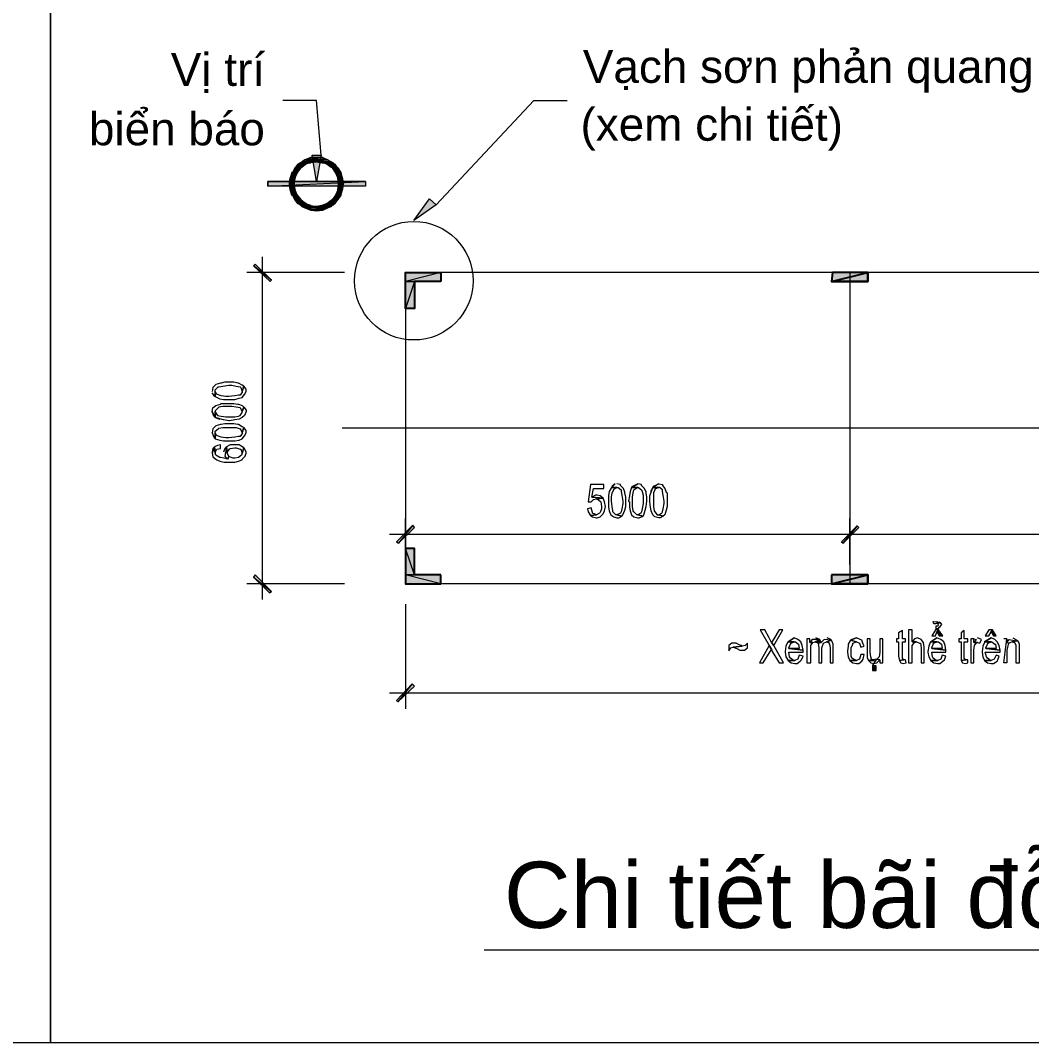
# Model space of a CAD drawing. Header units: millimetres. Extents: x 5117 to 246734, y -48177 to 129208.
# Drawn here: x 212016 to 212116.7, y 2173.7 to 2275.5 of the extents above; entities that cross this region are included whole.
import ezdxf

# ---------------------------------------------------------------- set-up
doc = ezdxf.new("R2010")
doc.units = ezdxf.units.MM
for name, color, linetype, lineweight in [('PCCC_241204-CHI TIET CAU TAO PCCC_dwg-1', 250, 'Continuous', 18), ('PDF_Geometry', 250, 'Continuous', 18), ('PDF_Geometry-1', 90, 'Continuous', 25), ('PDF_Solid Fills', 250, 'Continuous', 18), ('PDF_Solid Fills-1', 90, 'Continuous', 25), ('PDF_Text-1', 7, 'Continuous', 18)]:
    doc.layers.add(name, color=color, linetype=linetype, lineweight=lineweight)
doc.styles.add('Arial_6', font='arial_0.ttf', dxfattribs={"height": 3.268158})
doc.styles.add('Arial_7', font='arial_0.ttf', dxfattribs={"height": 6.589892})

# ---------------------------------------------------------------- blocks, each defined once
blk = doc.blocks.new('PCCC_241204-CHI TIET CAU TAO PCCC_dwg-1605646-PCCC-CHI TIẾT CÂU TẠO PCCC')
at = {"layer": 'PDF_Solid Fills'}
for points in [[(3293.79, 2261.38), (3296.41, 2261.6), (3296.71, 2261.38)], [(3293.79, 2261.38), (3296.41, 2261.6), (3294.09, 2261.6)], [(3294.09, 2261.6), (3295.88, 2261.83), (3296.41, 2261.6)], [(3294.09, 2261.6), (3295.88, 2261.83), (3294.69, 2261.83)], [(3295.28, 2259.43), (3294.83, 2262.05), (3295.73, 2262.05)], [(3292.89, 2260.33), (3293.71, 2260.78), (3293.34, 2260.33)], [(3292.89, 2260.33), (3293.71, 2260.78), (3293.11, 2260.78)], [(3293.11, 2260.78), (3293.79, 2260.85), (3293.71, 2260.78)], [(3293.11, 2260.78), (3293.79, 2260.85), (3293.19, 2260.85)], [(3293.19, 2260.85), (3294.16, 2261.15), (3293.79, 2260.85)], [(3293.19, 2260.85), (3294.16, 2261.15), (3293.41, 2261.15)], [(3293.41, 2261.15), (3294.54, 2261.3), (3294.16, 2261.15)], [(3293.41, 2261.15), (3294.54, 2261.3), (3293.64, 2261.3)], [(3293.71, 2261.3), (3295.28, 2261.38), (3294.69, 2261.3)], [(3293.71, 2261.3), (3295.28, 2261.38), (3293.79, 2261.38)], [(3295.81, 2261.3), (3296.71, 2261.38), (3295.28, 2261.38)], [(3295.81, 2261.3), (3296.71, 2261.38), (3296.78, 2261.3)], [(3296.33, 2261.15), (3296.93, 2261.3), (3295.96, 2261.3)], [(3296.33, 2261.15), (3296.93, 2261.3), (3297.08, 2261.15)], [(3296.71, 2260.85), (3297.08, 2261.15), (3296.33, 2261.15)], [(3296.71, 2260.85), (3297.08, 2261.15), (3297.3, 2260.85)], [(3296.86, 2260.78), (3297.3, 2260.85), (3296.71, 2260.85)], [(3296.86, 2260.78), (3297.3, 2260.85), (3297.38, 2260.78)], [(3297.16, 2260.33), (3297.38, 2260.78), (3296.86, 2260.78)], [(3297.16, 2260.33), (3297.38, 2260.78), (3297.68, 2260.33)], [(3292.59, 2259.21), (3293.11, 2259.8), (3293.04, 2259.21)], [(3292.59, 2259.21), (3293.11, 2259.8), (3292.66, 2259.8)], [(3292.66, 2259.8), (3293.34, 2260.33), (3293.11, 2259.8)], [(3292.66, 2259.8), (3293.34, 2260.33), (3292.81, 2260.33)], [(3297.38, 2259.8), (3297.68, 2260.33), (3297.16, 2260.33)], [(3297.38, 2259.8), (3297.68, 2260.33), (3297.83, 2259.8)], [(3297.45, 2259.21), (3297.83, 2259.8), (3297.38, 2259.8)], [(3297.45, 2259.21), (3297.83, 2259.8), (3297.9, 2259.21)], [(3290.42, 2258.98), (3300.15, 2259.43), (3300.15, 2258.98)], [(3290.42, 2258.98), (3300.15, 2259.43), (3290.42, 2259.43)], [(3292.66, 2258.61), (3293.04, 2259.21), (3292.59, 2259.21)], [(3292.66, 2258.61), (3293.04, 2259.21), (3293.11, 2258.61)], [(3292.81, 2258.08), (3293.11, 2258.61), (3292.66, 2258.61)], [(3292.81, 2258.08), (3293.11, 2258.61), (3293.34, 2258.08)], [(3297.16, 2258.08), (3297.83, 2258.61), (3297.68, 2258.08)], [(3297.16, 2258.08), (3297.83, 2258.61), (3297.38, 2258.61)], [(3297.38, 2258.61), (3297.9, 2259.21), (3297.83, 2258.61)], [(3297.38, 2258.61), (3297.9, 2259.21), (3297.45, 2259.21)], [(3293.11, 2257.63), (3293.34, 2258.08), (3292.89, 2258.08)], [(3293.11, 2257.63), (3293.34, 2258.08), (3293.71, 2257.63)], [(3293.19, 2257.56), (3293.71, 2257.63), (3293.11, 2257.63)], [(3293.19, 2257.56), (3293.71, 2257.63), (3293.79, 2257.56)], [(3293.41, 2257.26), (3293.79, 2257.56), (3293.19, 2257.56)], [(3293.41, 2257.26), (3293.79, 2257.56), (3294.16, 2257.26)], [(3296.33, 2257.26), (3297.3, 2257.56), (3297.08, 2257.26)], [(3296.33, 2257.26), (3297.3, 2257.56), (3296.71, 2257.56)], [(3296.71, 2257.56), (3297.38, 2257.63), (3297.3, 2257.56)], [(3296.71, 2257.56), (3297.38, 2257.63), (3296.86, 2257.63)], [(3296.86, 2257.63), (3297.68, 2258.08), (3297.38, 2257.63)], [(3296.86, 2257.63), (3297.68, 2258.08), (3297.16, 2258.08)], [(3304.94, 2255.54), (3306.51, 2257.71), (3307.18, 2257.11)], [(3293.64, 2257.11), (3294.16, 2257.26), (3293.41, 2257.26)], [(3293.64, 2257.11), (3294.16, 2257.26), (3294.54, 2257.11)], [(3293.71, 2257.04), (3294.54, 2257.11), (3293.64, 2257.11)], [(3293.71, 2257.04), (3294.54, 2257.11), (3294.69, 2257.04)], [(3293.79, 2256.96), (3294.69, 2257.04), (3293.71, 2257.04)], [(3293.79, 2256.96), (3294.69, 2257.04), (3295.28, 2256.96)], [(3294.09, 2256.81), (3296.71, 2256.96), (3293.79, 2256.96)], [(3294.09, 2256.81), (3296.71, 2256.96), (3296.41, 2256.81)], [(3294.69, 2256.59), (3296.41, 2256.81), (3294.09, 2256.81)], [(3294.69, 2256.59), (3296.41, 2256.81), (3295.88, 2256.59)], [(3295.28, 2256.51), (3295.88, 2256.59), (3294.69, 2256.59)], [(3295.28, 2256.96), (3296.78, 2257.04), (3296.71, 2256.96)], [(3295.28, 2256.96), (3296.78, 2257.04), (3295.81, 2257.04)], [(3295.81, 2257.04), (3296.93, 2257.11), (3296.78, 2257.04)], [(3295.81, 2257.04), (3296.93, 2257.11), (3295.96, 2257.11)], [(3295.96, 2257.11), (3297.08, 2257.26), (3296.93, 2257.11)], [(3295.96, 2257.11), (3297.08, 2257.26), (3296.33, 2257.26)], [(3290.79, 2249.63), (3289, 2251.05), (3289.15, 2251.2)], [(3290.64, 2249.48), (3290.79, 2249.63), (3289, 2251.05)], [(3304.12, 2249.48), (3304.12, 2250.37), (3307.63, 2250.37)], [(3307.63, 2249.48), (3307.63, 2250.37), (3304.12, 2249.48)], [(3304.12, 2246.78), (3304.12, 2249.48), (3305.01, 2249.48)], [(3305.01, 2246.78), (3305.01, 2249.48), (3304.12, 2246.78)], [(3303.44, 2223.43), (3303.22, 2223.58), (3304.86, 2225.23)], [(3303.44, 2223.43), (3305.01, 2225), (3304.86, 2225.23)], [(3347.68, 2223.43), (3349.1, 2225.15), (3347.53, 2223.58)], [(3347.68, 2223.43), (3347.53, 2223.58), (3349.1, 2225.15)], [(3347.68, 2223.43), (3349.1, 2225.15), (3349.25, 2225)], [(3347.68, 2223.43), (3349.25, 2225), (3349.1, 2225.15)], [(3305.01, 2220.29), (3304.12, 2222.91), (3304.12, 2220.29)], [(3305.01, 2220.29), (3304.12, 2222.91), (3305.01, 2222.91)], [(3290.79, 2218.64), (3289.15, 2220.29), (3289, 2220.06)], [(3290.57, 2218.49), (3289, 2220.06), (3290.79, 2218.64)], [(3307.63, 2219.39), (3304.12, 2220.29), (3304.12, 2219.39)], [(3307.63, 2219.39), (3304.12, 2220.29), (3307.63, 2220.29)], [(3357.63, 2214.22), (3357.18, 2214.82), (3357.03, 2214.6), (3357.26, 2214.22)], [(3362.94, 2214.22), (3362.57, 2214.82), (3362.42, 2214.6), (3362.65, 2214.22)], [(3345.21, 2213.48), (3345.51, 2213.55), (3345.36, 2213.85), (3344.91, 2213.62)], [(3350.97, 2210.78), (3350.97, 2211.23), (3350.6, 2211.23), (3350.6, 2210.78)], [(3303.37, 2207.64), (3303.22, 2207.79), (3304.79, 2209.43)], [(3303.37, 2207.64), (3305.01, 2209.21), (3304.79, 2209.43)]]:
    blk.add_hatch(color=256, dxfattribs=at).paths.add_polyline_path(points)
at = {"layer": 'PDF_Solid Fills-1'}
for points in [[(3346.55, 2249.48), (3350.15, 2250.37), (3346.63, 2250.37)], [(3350.15, 2249.48), (3346.55, 2249.48), (3350.15, 2250.37)], [(3346.55, 2219.39), (3350.15, 2220.29), (3346.55, 2220.29)], [(3350.15, 2219.39), (3346.55, 2219.39), (3350.15, 2220.29)]]:
    blk.add_hatch(color=256, dxfattribs=at).paths.add_polyline_path(points)
at = {"layer": 'PDF_Geometry'}
for p, q in [((3289.9, 2217.82), (3289.9, 2251.95)), ((3298.05, 2250.37), (3288.32, 2250.37)), ((3302.54, 2224.33), (3350, 2224.33)), ((3346.78, 2224.33), (3394.23, 2224.33)), ((3298.05, 2219.39), (3288.32, 2219.39)), ((3304.12, 2217.37), (3304.12, 2206.96)), ((3302.54, 2208.54), (3438.54, 2208.54)), ((3431.13, 2182.94), (3311.97, 2182.94))]:
    blk.add_line(p, q, dxfattribs=at)
at = {"layer": 'PDF_Geometry', "flags": 128}
for points in [[(3075.84, 2173.73), (3268.79, 2173.73), (3268.79, 2538.31), (3075.84, 2538.31)], [(3268.79, 2173.73), (3461.74, 2173.73), (3461.74, 2283.16), (3268.79, 2283.16)], [(3295.28, 2261.83), (3295.88, 2261.83), (3294.69, 2261.83)], [(3293.04, 2259.21), (3292.59, 2259.21), (3292.66, 2259.8), (3293.11, 2259.8)], [(3297.9, 2259.21), (3297.45, 2259.21), (3297.38, 2259.8), (3297.83, 2259.8)], [(3290.42, 2258.98), (3290.42, 2259.43), (3300.15, 2259.43), (3300.15, 2258.98)], [(3300.15, 2258.98), (3290.42, 2258.98), (3290.42, 2259.43), (3300.15, 2259.43)], [(3295.28, 2256.96), (3293.79, 2256.96), (3293.71, 2257.04), (3294.69, 2257.04)], [(3290.64, 2249.48), (3290.79, 2249.63), (3289.15, 2251.2), (3289, 2251.05)], [(3304.12, 2250.37), (3307.63, 2250.37), (3307.63, 2249.48), (3304.12, 2249.48)], [(3346.63, 2250.37), (3346.55, 2249.48), (3350.15, 2249.48), (3350.15, 2250.37)], [(3304.12, 2249.48), (3305.01, 2249.48), (3305.01, 2246.78), (3304.12, 2246.78)], [(3323.87, 2229.27), (3322.53, 2229.27), (3322.3, 2227.55), (3322.6, 2227.55), (3322.83, 2227.77), (3323.13, 2227.85), (3323.8, 2227.92), (3322.68, 2228), (3322.83, 2228.89), (3323.87, 2228.89)], [(3323.2, 2228.22), (3323.05, 2228.22), (3322.68, 2228), (3323.8, 2227.92), (3323.5, 2228.15)], [(3323.8, 2227.92), (3323.13, 2227.85), (3323.2, 2227.85), (3323.5, 2227.62), (3323.58, 2227.55), (3323.65, 2227.1), (3323.65, 2226.87), (3323.5, 2226.5), (3323.43, 2226.42), (3323.13, 2226.27), (3322.53, 2226.2), (3322.75, 2226.05), (3323.13, 2225.97), (3323.2, 2225.97), (3323.5, 2226.05), (3323.8, 2226.35), (3323.95, 2226.65), (3324.02, 2227.1), (3323.95, 2227.55)], [(3322.6, 2226.95), (3322.23, 2226.87), (3322.3, 2226.57), (3322.53, 2226.2), (3323.13, 2226.27), (3322.75, 2226.42), (3322.75, 2226.5)], [(3305.01, 2225), (3304.86, 2225.23), (3303.22, 2223.58), (3303.44, 2223.43)], [(3347.53, 2223.58), (3347.68, 2223.43), (3349.25, 2225), (3349.1, 2225.15)], [(3349.25, 2225), (3349.1, 2225.15), (3347.53, 2223.58), (3347.68, 2223.43)], [(3304.12, 2220.29), (3305.01, 2220.29), (3305.01, 2222.91), (3304.12, 2222.91)], [(3289.15, 2220.29), (3289, 2220.06), (3290.57, 2218.49), (3290.79, 2218.64)], [(3304.12, 2219.39), (3307.63, 2219.39), (3307.63, 2220.29), (3304.12, 2220.29)], [(3346.55, 2220.29), (3346.55, 2219.39), (3350.15, 2219.39), (3350.15, 2220.29)], [(3339.89, 2214.82), (3339.44, 2214.82), (3340.34, 2213.25), (3340.57, 2212.88), (3340.64, 2212.65), (3341.31, 2211.53), (3341.76, 2211.53), (3340.79, 2213.25), (3340.57, 2213.55), (3340.34, 2214)], [(3341.69, 2214.82), (3341.31, 2214.82), (3340.79, 2213.92), (3340.57, 2213.55), (3340.79, 2213.25)], [(3354.56, 2214.82), (3354.19, 2214.82), (3354.19, 2211.53), (3354.56, 2211.53), (3354.56, 2212.8), (3354.56, 2213.25), (3354.79, 2213.55), (3355.01, 2213.62), (3354.56, 2213.62)], [(3357.18, 2214.82), (3356.88, 2214.82), (3356.51, 2214.22), (3356.88, 2214.22), (3357.03, 2214.6), (3357.18, 2214.82), (3357.03, 2214.6), (3357.26, 2214.22), (3357.63, 2214.22)], [(3362.57, 2214.82), (3362.2, 2214.82), (3361.82, 2214.22), (3362.2, 2214.22), (3362.42, 2214.6), (3362.57, 2214.82), (3362.42, 2214.6), (3362.65, 2214.22), (3362.94, 2214.22)], [(3344.38, 2213.92), (3344.08, 2213.92), (3344.08, 2211.53), (3344.46, 2211.53), (3344.46, 2212.73), (3344.46, 2212.8), (3344.46, 2213.25), (3344.68, 2213.55), (3344.38, 2213.55)], [(3350.37, 2213.92), (3350.07, 2213.92), (3350.07, 2212.05), (3350.22, 2211.75), (3350.82, 2211.75), (3350.52, 2211.9), (3350.45, 2212.13), (3350.37, 2212.58)], [(3351.64, 2213.92), (3351.34, 2213.92), (3351.34, 2212.58), (3351.27, 2212.13), (3351.04, 2211.9), (3351.34, 2211.83), (3351.34, 2211.53), (3351.64, 2211.53)], [(3353.59, 2214.75), (3353.21, 2214.52), (3353.21, 2213.92), (3352.99, 2213.92), (3352.99, 2213.62), (3353.21, 2213.62), (3353.21, 2212.2), (3353.29, 2211.75), (3353.74, 2211.83), (3353.66, 2211.9), (3353.59, 2211.98), (3353.59, 2212.2), (3353.59, 2213.62), (3353.89, 2213.62), (3353.89, 2213.92), (3353.59, 2213.92)], [(3355.09, 2214), (3354.79, 2213.92), (3354.56, 2213.62), (3355.01, 2213.62), (3355.31, 2213.48), (3355.39, 2213.48), (3355.46, 2213.03), (3355.46, 2211.53), (3355.76, 2211.53), (3355.76, 2213.03), (3355.76, 2213.1), (3355.68, 2213.55), (3355.46, 2213.85)], [(3359.73, 2214.75), (3359.43, 2214.52), (3359.43, 2213.92), (3359.2, 2213.92), (3359.2, 2213.62), (3359.43, 2213.62), (3359.43, 2212.2), (3359.43, 2211.75), (3359.95, 2211.83), (3359.8, 2211.9), (3359.73, 2211.98), (3359.73, 2212.2), (3359.73, 2213.62), (3360.1, 2213.62), (3360.1, 2213.92), (3359.73, 2213.92)], [(3336.82, 2213.48), (3336.6, 2213.48), (3336.3, 2213.25), (3336.3, 2212.73), (3336.52, 2213.03), (3336.75, 2213.1), (3337.65, 2213.18), (3337.57, 2213.25), (3337.35, 2213.33), (3337.05, 2213.48)], [(3338.17, 2213.48), (3337.95, 2213.25), (3337.65, 2213.18), (3336.75, 2213.1), (3337.12, 2212.95), (3337.42, 2212.8), (3337.65, 2212.8), (3337.87, 2212.8), (3338.17, 2213.03)], [(3340.34, 2213.25), (3339.37, 2211.53), (3339.74, 2211.53), (3340.42, 2212.65), (3340.57, 2212.88)], [(3343.33, 2212.28), (3343.19, 2211.9), (3342.89, 2211.75), (3342.21, 2211.75), (3342.51, 2211.53), (3342.89, 2211.45), (3343.11, 2211.45), (3343.41, 2211.68), (3343.56, 2211.83), (3343.71, 2212.2)], [(3349.47, 2212.35), (3349.32, 2211.9), (3349.02, 2211.75), (3348.35, 2211.75), (3348.65, 2211.53), (3349.02, 2211.45), (3349.25, 2211.45), (3349.55, 2211.68), (3349.7, 2211.9), (3349.77, 2212.35)], [(3353.89, 2211.83), (3353.74, 2211.83), (3353.29, 2211.75), (3353.44, 2211.53), (3353.66, 2211.45), (3353.96, 2211.53)], [(3357.56, 2212.28), (3357.41, 2211.9), (3357.11, 2211.75), (3356.43, 2211.75), (3356.73, 2211.53), (3357.11, 2211.45), (3357.33, 2211.45), (3357.63, 2211.68), (3357.78, 2211.83), (3357.93, 2212.2)], [(3360.1, 2211.83), (3359.95, 2211.83), (3359.43, 2211.75), (3359.58, 2211.53), (3359.88, 2211.45), (3360.1, 2211.53)], [(3362.94, 2212.28), (3362.72, 2211.9), (3362.42, 2211.75), (3361.75, 2211.75), (3362.05, 2211.53), (3362.42, 2211.45), (3362.65, 2211.45), (3363.02, 2211.68), (3363.09, 2211.83), (3363.24, 2212.2)], [(3305.01, 2209.21), (3304.79, 2209.43), (3303.22, 2207.79), (3303.37, 2207.64)]]:
    blk.add_lwpolyline(points, close=True, dxfattribs=at)
for points in [[(3295.73, 2262.05), (3295.28, 2259.43), (3294.83, 2262.05), (3295.73, 2262.05), (3295.28, 2267.51), (3291.92, 2267.51)], [(3307.18, 2257.11), (3304.94, 2255.54), (3306.51, 2257.71), (3307.18, 2257.11), (3316.91, 2267.51), (3320.21, 2267.51)], [(3296.41, 2261.6), (3294.09, 2261.6), (3294.69, 2261.83), (3295.88, 2261.83), (3296.41, 2261.6), (3293.79, 2261.38), (3294.09, 2261.6), (3296.41, 2261.6), (3296.71, 2261.38), (3295.81, 2261.3), (3295.28, 2261.38), (3296.71, 2261.38), (3296.78, 2261.3), (3295.81, 2261.3), (3296.93, 2261.3), (3296.33, 2261.15), (3295.96, 2261.3), (3296.93, 2261.3), (3297.08, 2261.15), (3296.71, 2260.85), (3296.33, 2261.15), (3297.08, 2261.15), (3297.3, 2260.85), (3296.86, 2260.78), (3296.71, 2260.85), (3297.3, 2260.85), (3297.38, 2260.78), (3297.16, 2260.33), (3296.86, 2260.78), (3297.38, 2260.78), (3297.68, 2260.33), (3297.16, 2260.33), (3297.68, 2260.33), (3297.38, 2259.8), (3297.16, 2260.33), (3297.68, 2260.33), (3297.83, 2259.8), (3297.38, 2259.8), (3297.83, 2259.8), (3297.38, 2259.8), (3297.83, 2259.8)], [(3293.11, 2259.8), (3292.66, 2259.8), (3293.11, 2259.8), (3292.66, 2259.8), (3293.11, 2259.8), (3293.34, 2260.33), (3292.81, 2260.33), (3292.66, 2259.8), (3293.34, 2260.33), (3292.81, 2260.33), (3293.34, 2260.33), (3293.71, 2260.78), (3293.11, 2260.78), (3292.89, 2260.33), (3293.71, 2260.78), (3293.79, 2260.85), (3293.19, 2260.85), (3293.11, 2260.78), (3293.79, 2260.85), (3294.16, 2261.15), (3293.41, 2261.15), (3293.19, 2260.85), (3294.16, 2261.15), (3294.54, 2261.3), (3293.64, 2261.3), (3293.41, 2261.15), (3294.54, 2261.3), (3294.69, 2261.3), (3293.64, 2261.3), (3294.69, 2261.3), (3293.71, 2261.3), (3293.79, 2261.38), (3295.28, 2261.38), (3294.69, 2261.3)], [(3293.11, 2258.61), (3292.66, 2258.61), (3292.59, 2259.21), (3293.04, 2259.21), (3293.11, 2258.61), (3292.66, 2258.61), (3293.11, 2258.61), (3292.66, 2258.61), (3293.11, 2258.61), (3292.81, 2258.08), (3292.66, 2258.61), (3293.11, 2258.61), (3293.34, 2258.08), (3292.81, 2258.08), (3293.34, 2258.08), (3293.11, 2257.63), (3292.89, 2258.08), (3293.34, 2258.08), (3293.71, 2257.63), (3293.19, 2257.56), (3293.11, 2257.63), (3293.71, 2257.63), (3293.79, 2257.56), (3293.41, 2257.26), (3293.19, 2257.56), (3293.79, 2257.56), (3294.16, 2257.26), (3293.64, 2257.11), (3293.41, 2257.26), (3294.16, 2257.26), (3294.54, 2257.11), (3293.71, 2257.04), (3293.64, 2257.11), (3294.54, 2257.11), (3294.69, 2257.04)], [(3296.41, 2256.81), (3294.69, 2256.59), (3294.09, 2256.81), (3296.41, 2256.81), (3294.69, 2256.59), (3295.28, 2256.51), (3295.88, 2256.59), (3296.41, 2256.81), (3296.71, 2256.96), (3293.79, 2256.96), (3294.09, 2256.81), (3296.71, 2256.96), (3296.78, 2257.04), (3295.81, 2257.04), (3295.28, 2256.96), (3296.78, 2257.04), (3296.93, 2257.11), (3295.96, 2257.11), (3295.81, 2257.04), (3296.93, 2257.11), (3297.08, 2257.26), (3296.33, 2257.26), (3295.96, 2257.11), (3297.08, 2257.26), (3297.3, 2257.56), (3296.71, 2257.56), (3296.33, 2257.26), (3297.3, 2257.56), (3297.38, 2257.63), (3296.86, 2257.63), (3296.71, 2257.56), (3297.38, 2257.63), (3297.68, 2258.08), (3297.16, 2258.08), (3296.86, 2257.63), (3297.68, 2258.08), (3297.16, 2258.08), (3297.68, 2258.08), (3297.83, 2258.61), (3297.38, 2258.61), (3297.16, 2258.08), (3297.83, 2258.61), (3297.38, 2258.61), (3297.83, 2258.61), (3297.38, 2258.61), (3297.83, 2258.61), (3297.38, 2258.61), (3297.45, 2259.21), (3297.9, 2259.21), (3297.83, 2258.61)], [(3367.66, 2250.37), (3366.31, 2250.37), (3365.04, 2250.37), (3363.69, 2250.37), (3362.35, 2250.37), (3361, 2250.37), (3359.73, 2250.37), (3358.38, 2250.37), (3357.03, 2250.37), (3355.68, 2250.37), (3354.41, 2250.37), (3353.06, 2250.37), (3351.72, 2250.37), (3350.37, 2250.37), (3349.1, 2250.37), (3347.75, 2250.37), (3346.4, 2250.37), (3345.13, 2250.37), (3343.78, 2250.37), (3342.44, 2250.37), (3341.09, 2250.37), (3339.82, 2250.37), (3338.47, 2250.37), (3337.12, 2250.37), (3335.78, 2250.37), (3334.5, 2250.37), (3333.16, 2250.37), (3331.81, 2250.37), (3330.46, 2250.37), (3329.19, 2250.37), (3327.84, 2250.37), (3326.49, 2250.37), (3325.22, 2250.37), (3323.87, 2250.37), (3322.53, 2250.37), (3321.18, 2250.37), (3319.91, 2250.37), (3318.56, 2250.37), (3317.21, 2250.37), (3315.87, 2250.37), (3314.59, 2250.37), (3313.25, 2250.37), (3311.9, 2250.37), (3310.55, 2250.37), (3309.28, 2250.37), (3307.93, 2250.37), (3306.59, 2250.37), (3305.24, 2250.37), (3304.12, 2250.37), (3304.12, 2249.7), (3304.12, 2248.35), (3304.12, 2247.01), (3304.12, 2245.73), (3304.12, 2244.39), (3304.12, 2243.04), (3304.12, 2241.69), (3304.12, 2240.42), (3304.12, 2239.07), (3304.12, 2237.73), (3304.12, 2236.38), (3304.12, 2235.11), (3304.12, 2233.76), (3304.12, 2232.41), (3304.12, 2231.06), (3304.12, 2229.79), (3304.12, 2228.44), (3304.12, 2227.1), (3304.12, 2225.82), (3304.12, 2224.48), (3304.12, 2223.13), (3304.12, 2221.78)], [(3348.35, 2250.37), (3348.35, 2249.25), (3348.35, 2247.9), (3348.35, 2246.56), (3348.35, 2245.28), (3348.35, 2243.94), (3348.35, 2242.59), (3348.35, 2241.32), (3348.35, 2239.97), (3348.35, 2238.62), (3348.35, 2237.28), (3348.35, 2236), (3348.35, 2234.66), (3348.35, 2233.31), (3348.35, 2231.96), (3348.35, 2230.69), (3348.35, 2229.34), (3348.35, 2228), (3348.35, 2226.65), (3348.35, 2225.38), (3348.35, 2224.03), (3348.35, 2222.68), (3348.35, 2221.33), (3348.35, 2225.9), (3348.35, 2221.33), (3348.35, 2220.06), (3348.35, 2219.39)], [(3285.18, 2238.02), (3285.63, 2237.8), (3286, 2237.73), (3286.53, 2237.73), (3286.6, 2237.73), (3287.13, 2237.73), (3287.57, 2237.88), (3287.87, 2237.95), (3288.1, 2238.25), (3288.25, 2238.55), (3288.25, 2238.77), (3288.02, 2239.07), (3287.87, 2238.55), (3287.87, 2238.47), (3287.65, 2238.17), (3287.5, 2238.17), (3287.13, 2238.1), (3286.53, 2238.02), (3286.23, 2238.02), (3285.78, 2238.1), (3285.4, 2238.25), (3285.33, 2238.25), (3285.18, 2238.55), (3285.18, 2238.02), (3284.88, 2238.4), (3285.03, 2238.1), (3285.18, 2238.02), (3285.18, 2238.55), (3285.18, 2238.7), (3285.48, 2239), (3285.55, 2239), (3285.93, 2239.07), (3286.53, 2239.15), (3286.83, 2239.15), (3287.28, 2239.07), (3287.65, 2239), (3287.72, 2238.92), (3287.87, 2238.55), (3288.02, 2239.07), (3287.87, 2239.15), (3287.5, 2239.37), (3287.43, 2239.37), (3287.05, 2239.45), (3286.53, 2239.45), (3286.15, 2239.45), (3285.78, 2239.37), (3285.7, 2239.37), (3285.25, 2239.22), (3284.96, 2238.92), (3284.88, 2238.55)], [(3284.88, 2236.53), (3284.96, 2236.9), (3285.25, 2237.13), (3285.7, 2237.28), (3285.78, 2237.35), (3286.15, 2237.35), (3286.53, 2237.35), (3287.05, 2237.35), (3287.43, 2237.28), (3287.5, 2237.28), (3287.87, 2237.13), (3288.02, 2236.98), (3287.87, 2236.53), (3287.72, 2236.83), (3287.65, 2236.9), (3287.28, 2236.98), (3286.83, 2237.05), (3286.53, 2237.05), (3285.93, 2237.05), (3285.55, 2236.98), (3285.48, 2236.9), (3285.18, 2236.6), (3285.18, 2236.53), (3285.18, 2235.93), (3285.03, 2236.08), (3284.88, 2236.53), (3285.18, 2235.93), (3285.18, 2236.53), (3285.33, 2236.23), (3285.4, 2236.15), (3285.78, 2236.08), (3286.23, 2236), (3286.53, 2236), (3287.13, 2236), (3287.5, 2236.08), (3287.65, 2236.15), (3287.87, 2236.45), (3287.87, 2236.53), (3288.02, 2236.98), (3288.25, 2236.68), (3288.25, 2236.53), (3288.1, 2236.15), (3287.87, 2235.93), (3287.57, 2235.78), (3287.13, 2235.7), (3286.6, 2235.63), (3286.53, 2235.63), (3286, 2235.7), (3285.18, 2235.93), (3285.63, 2235.78)], [(3285.18, 2233.83), (3285.63, 2233.68), (3286, 2233.61), (3286.53, 2233.61), (3286.6, 2233.61), (3287.13, 2233.61), (3287.57, 2233.68), (3287.87, 2233.83), (3288.1, 2234.13), (3288.25, 2234.43), (3288.25, 2234.66), (3288.02, 2234.96), (3287.87, 2234.43), (3287.87, 2234.36), (3287.65, 2234.06), (3287.5, 2234.06), (3287.13, 2233.98), (3286.53, 2233.91), (3286.23, 2233.91), (3285.78, 2233.98), (3285.4, 2234.13), (3285.33, 2234.13), (3285.18, 2234.43), (3285.18, 2233.83), (3284.88, 2234.43), (3285.03, 2233.98), (3285.18, 2233.83), (3285.18, 2234.43), (3285.18, 2234.58), (3285.48, 2234.81), (3285.55, 2234.88), (3285.93, 2234.96), (3286.53, 2234.96), (3286.83, 2234.96), (3287.28, 2234.96), (3287.65, 2234.81), (3287.72, 2234.73), (3287.87, 2234.43), (3288.02, 2234.96), (3287.87, 2235.03), (3287.5, 2235.26), (3287.43, 2235.26), (3287.05, 2235.33), (3286.53, 2235.33), (3286.15, 2235.33), (3285.78, 2235.26), (3285.7, 2235.26), (3285.25, 2235.11), (3284.96, 2234.81), (3284.88, 2234.43)], [(3367.73, 2234.88), (3365.12, 2234.88), (3364.22, 2234.88), (3361.52, 2234.88), (3360.62, 2234.88), (3358, 2234.88), (3357.11, 2234.88), (3354.49, 2234.88), (3353.59, 2234.88), (3350.89, 2234.88), (3350.07, 2234.88), (3347.38, 2234.88), (3346.48, 2234.88), (3343.86, 2234.88), (3342.96, 2234.88), (3340.34, 2234.88), (3339.44, 2234.88), (3336.75, 2234.88), (3335.85, 2234.88), (3333.23, 2234.88), (3332.33, 2234.88), (3329.71, 2234.88), (3328.81, 2234.88), (3326.12, 2234.88), (3325.3, 2234.88), (3322.6, 2234.88), (3321.7, 2234.88), (3319.08, 2234.88), (3318.19, 2234.88), (3315.49, 2234.88), (3314.67, 2234.88), (3311.97, 2234.88), (3311.08, 2234.88), (3308.46, 2234.88), (3307.56, 2234.88), (3304.94, 2234.88), (3304.04, 2234.88), (3301.35, 2234.88), (3300.45, 2234.88), (3297.83, 2234.88)], [(3285.1, 2233.01), (3285.18, 2232.41), (3285.18, 2232.49), (3285.33, 2232.79), (3285.7, 2232.86), (3285.7, 2233.23), (3285.4, 2233.16), (3285.1, 2233.01), (3284.88, 2232.41), (3284.96, 2232.04), (3285.25, 2231.81), (3285.33, 2231.74), (3285.63, 2231.59), (3286.08, 2231.51), (3286.6, 2231.51), (3287.13, 2231.51), (3287.5, 2231.59), (3287.87, 2231.74), (3287.87, 2231.81), (3288.17, 2232.11), (3288.25, 2232.41), (3288.25, 2232.49), (3288.1, 2232.86), (3288.02, 2232.94), (3287.87, 2232.41), (3287.8, 2232.19), (3287.5, 2231.96), (3287.13, 2231.89), (3286.98, 2231.89), (3286.6, 2232.04), (3286.53, 2232.11), (3286.45, 2231.81), (3286.08, 2231.89), (3285.7, 2231.96), (3285.63, 2231.96), (3285.25, 2232.19), (3285.18, 2232.41), (3285.1, 2233.01), (3284.96, 2232.86), (3284.88, 2232.49)], [(3286.3, 2233.01), (3286.38, 2232.41), (3286.38, 2232.49), (3286.6, 2232.79), (3286.68, 2232.86), (3287.13, 2232.94), (3287.28, 2232.94), (3287.65, 2232.79), (3287.72, 2232.79), (3287.87, 2232.41), (3288.02, 2232.94), (3287.65, 2233.16), (3287.57, 2233.23), (3287.13, 2233.23), (3286.68, 2233.23), (3286.3, 2233.01), (3286.15, 2232.11), (3286.45, 2231.81), (3286.53, 2232.11), (3286.38, 2232.41), (3286.3, 2233.01), (3286.15, 2232.86), (3286, 2232.49)], [(3324.62, 2228.97), (3324.4, 2228.59), (3324.32, 2228.15), (3324.32, 2227.62), (3324.32, 2227.55), (3324.32, 2227.02), (3324.4, 2226.65), (3324.55, 2226.27), (3324.85, 2226.05), (3325.15, 2225.97), (3325.37, 2225.97), (3325.67, 2226.12), (3325.15, 2226.27), (3325.07, 2226.27), (3324.77, 2226.57), (3324.77, 2226.65), (3324.7, 2227.1), (3324.62, 2227.62), (3324.62, 2228), (3324.7, 2228.44), (3324.85, 2228.74), (3324.85, 2228.82), (3325.15, 2228.97), (3324.62, 2228.97), (3325, 2229.34), (3324.7, 2229.12), (3324.62, 2228.97), (3325.15, 2228.97), (3325.3, 2228.97), (3325.6, 2228.74), (3325.6, 2228.59), (3325.67, 2228.22), (3325.75, 2227.62), (3325.75, 2227.4), (3325.67, 2226.87), (3325.6, 2226.57), (3325.52, 2226.42), (3325.15, 2226.27), (3325.67, 2226.12), (3325.75, 2226.27), (3325.97, 2226.72), (3326.05, 2227.1), (3326.05, 2227.62), (3326.05, 2228), (3325.97, 2228.44), (3325.97, 2228.52), (3325.82, 2228.89), (3325.52, 2229.19), (3325.52, 2229.27), (3325.15, 2229.34)], [(3326.64, 2228.97), (3326.49, 2228.59), (3326.42, 2228.15), (3326.34, 2227.62), (3326.42, 2227.55), (3326.42, 2227.02), (3326.49, 2226.65), (3326.64, 2226.27), (3326.87, 2226.05), (3327.24, 2225.97), (3327.39, 2225.97), (3327.77, 2226.12), (3327.24, 2226.27), (3327.17, 2226.27), (3326.87, 2226.57), (3326.79, 2226.65), (3326.72, 2227.1), (3326.72, 2227.62), (3326.72, 2228), (3326.79, 2228.44), (3326.87, 2228.74), (3326.94, 2228.82), (3327.24, 2228.97), (3326.64, 2228.97), (3327.24, 2229.34), (3326.79, 2229.12), (3326.64, 2228.97), (3327.24, 2228.97), (3327.32, 2228.97), (3327.62, 2228.74), (3327.69, 2228.59), (3327.77, 2228.22), (3327.77, 2227.62), (3327.77, 2227.4), (3327.69, 2226.87), (3327.62, 2226.57), (3327.54, 2226.42), (3327.24, 2226.27), (3327.77, 2226.12), (3327.84, 2226.27), (3327.99, 2226.72), (3328.07, 2227.1), (3328.14, 2227.62), (3328.14, 2228), (3328.07, 2228.44), (3328.07, 2228.52), (3327.92, 2228.89), (3327.62, 2229.19), (3327.62, 2229.27), (3327.24, 2229.34)], [(3329.34, 2229.34), (3329.71, 2229.27), (3329.71, 2229.19), (3329.94, 2228.89), (3330.09, 2228.52), (3330.16, 2228.44), (3330.16, 2228), (3330.16, 2227.62), (3330.16, 2227.1), (3330.09, 2226.72), (3329.94, 2226.27), (3329.79, 2226.12), (3329.34, 2226.27), (3329.64, 2226.42), (3329.71, 2226.57), (3329.79, 2226.87), (3329.86, 2227.4), (3329.86, 2227.62), (3329.79, 2228.22), (3329.71, 2228.59), (3329.71, 2228.74), (3329.41, 2228.97), (3329.34, 2228.97), (3328.74, 2228.97), (3328.81, 2229.12), (3329.34, 2229.34), (3328.74, 2228.97), (3329.34, 2228.97), (3328.96, 2228.82), (3328.96, 2228.74), (3328.81, 2228.44), (3328.81, 2228), (3328.81, 2227.62), (3328.81, 2227.1), (3328.89, 2226.65), (3328.96, 2226.57), (3329.19, 2226.27), (3329.34, 2226.27), (3329.79, 2226.12), (3329.49, 2225.97), (3329.34, 2225.97), (3328.96, 2226.05), (3328.74, 2226.27), (3328.59, 2226.65), (3328.52, 2227.02), (3328.44, 2227.55), (3328.44, 2227.62), (3328.44, 2228.15), (3328.74, 2228.97), (3328.52, 2228.59)], [(3367.21, 2219.39), (3365.86, 2219.39), (3364.59, 2219.39), (3363.24, 2219.39), (3361.9, 2219.39), (3360.55, 2219.39), (3359.28, 2219.39), (3357.93, 2219.39), (3356.58, 2219.39), (3355.31, 2219.39), (3353.96, 2219.39), (3352.62, 2219.39), (3351.27, 2219.39), (3350, 2219.39), (3348.65, 2219.39), (3347.3, 2219.39), (3345.95, 2219.39), (3344.68, 2219.39), (3343.33, 2219.39), (3341.99, 2219.39), (3340.64, 2219.39), (3339.37, 2219.39), (3338.02, 2219.39), (3336.67, 2219.39), (3335.33, 2219.39), (3334.05, 2219.39), (3332.71, 2219.39), (3331.36, 2219.39), (3330.09, 2219.39), (3328.74, 2219.39), (3327.39, 2219.39), (3326.05, 2219.39), (3324.77, 2219.39), (3323.43, 2219.39), (3322.08, 2219.39), (3320.73, 2219.39), (3319.46, 2219.39), (3318.11, 2219.39), (3316.76, 2219.39), (3315.42, 2219.39), (3314.14, 2219.39), (3312.8, 2219.39), (3311.45, 2219.39), (3310.18, 2219.39), (3308.83, 2219.39), (3307.48, 2219.39), (3306.14, 2219.39), (3304.86, 2219.39), (3304.12, 2219.39), (3304.12, 2220.51), (3304.12, 2221.33), (3304.12, 2225.9)], [(3356.96, 2215.65), (3357.33, 2215.57), (3356.88, 2215.42), (3356.73, 2215.42), (3356.66, 2215.65), (3357.33, 2215.57), (3357.48, 2215.35), (3357.26, 2215.05), (3357.18, 2215.05), (3357.18, 2214.9), (3356.96, 2214.9), (3356.96, 2215.2), (3357.11, 2215.2), (3357.18, 2215.27), (3357.11, 2215.42), (3357.33, 2215.57), (3356.88, 2215.42)], [(3342.21, 2213.62), (3342.14, 2213.55), (3341.99, 2213.18), (3341.91, 2212.65), (3341.91, 2212.58), (3341.99, 2212.13), (3342.21, 2211.75), (3342.89, 2211.75), (3342.74, 2211.75), (3342.44, 2211.98), (3342.36, 2212.13), (3342.29, 2212.58), (3343.71, 2212.58), (3343.71, 2212.73), (3343.71, 2212.8), (3342.29, 2212.95), (3342.29, 2213.03), (3342.44, 2213.4), (3342.51, 2213.48), (3342.81, 2213.62), (3342.21, 2213.62), (3342.81, 2214), (3342.21, 2213.62), (3342.81, 2213.62), (3342.96, 2213.62), (3343.26, 2213.4), (3343.33, 2212.95), (3342.29, 2212.95), (3343.71, 2212.8), (3343.63, 2213.25), (3343.48, 2213.62), (3343.19, 2213.85), (3342.81, 2214)], [(3345.36, 2213.85), (3344.91, 2213.62), (3345.21, 2213.48), (3345.51, 2213.55), (3345.36, 2213.85), (3344.61, 2213.85), (3344.38, 2213.55), (3344.68, 2213.55), (3344.91, 2213.62), (3345.36, 2213.85), (3344.98, 2214)], [(3346.55, 2213.77), (3346.03, 2213.62), (3346.25, 2213.55), (3346.33, 2213.4), (3346.4, 2213.03), (3346.4, 2211.53), (3346.7, 2211.53), (3346.7, 2213.18), (3346.7, 2213.4), (3346.55, 2213.77), (3345.8, 2213.85), (3345.51, 2213.55), (3345.21, 2213.48), (3345.28, 2213.03), (3345.28, 2211.53), (3345.58, 2211.53), (3345.58, 2212.88), (3345.58, 2213.03), (3345.73, 2213.48), (3346.03, 2213.62), (3346.55, 2213.77), (3346.48, 2213.85), (3346.1, 2214)], [(3348.42, 2213.77), (3348.2, 2213.4), (3348.2, 2213.18), (3348.13, 2212.73), (3348.13, 2212.58), (3348.2, 2212.13), (3348.35, 2211.75), (3349.02, 2211.75), (3348.95, 2211.75), (3348.57, 2211.98), (3348.5, 2212.2), (3348.5, 2212.73), (3348.5, 2213.03), (3348.65, 2213.4), (3348.65, 2213.48), (3349.02, 2213.62), (3348.42, 2213.77), (3349.02, 2214), (3348.57, 2213.85), (3348.42, 2213.77), (3349.02, 2213.62), (3349.32, 2213.48), (3349.47, 2213.1), (3349.77, 2213.18), (3349.7, 2213.4), (3349.55, 2213.77), (3349.4, 2213.85), (3349.02, 2214)], [(3356.43, 2213.62), (3356.36, 2213.55), (3356.21, 2213.18), (3356.13, 2212.65), (3356.13, 2212.58), (3356.21, 2212.13), (3356.43, 2211.75), (3357.11, 2211.75), (3356.96, 2211.75), (3356.66, 2211.98), (3356.58, 2212.13), (3356.51, 2212.58), (3357.93, 2212.58), (3357.93, 2212.73), (3357.93, 2212.8), (3356.51, 2212.95), (3356.51, 2213.03), (3356.66, 2213.4), (3356.73, 2213.48), (3357.03, 2213.62), (3356.43, 2213.62), (3357.03, 2214), (3356.43, 2213.62), (3357.03, 2213.62), (3357.18, 2213.62), (3357.48, 2213.4), (3357.56, 2212.95), (3356.51, 2212.95), (3357.93, 2212.8), (3357.86, 2213.25), (3357.71, 2213.62), (3357.41, 2213.85), (3357.03, 2214)], [(3360.7, 2213.92), (3360.4, 2213.92), (3360.4, 2211.53), (3360.7, 2211.53), (3360.7, 2212.73), (3360.7, 2212.8), (3360.77, 2213.25), (3360.92, 2213.48), (3361.07, 2213.55), (3360.7, 2213.55), (3360.7, 2213.92), (3360.92, 2213.85), (3360.7, 2213.55), (3361.07, 2213.55), (3361.3, 2213.48), (3361.45, 2213.85), (3361.07, 2214)], [(3361.75, 2213.62), (3361.75, 2213.55), (3361.6, 2213.18), (3361.52, 2212.65), (3361.52, 2212.58), (3361.6, 2212.13), (3361.75, 2211.75), (3362.42, 2211.75), (3362.35, 2211.75), (3362.05, 2211.98), (3361.97, 2212.13), (3361.82, 2212.58), (3363.32, 2212.58), (3363.32, 2212.73), (3363.32, 2212.8), (3361.9, 2212.95), (3361.9, 2213.03), (3362.05, 2213.4), (3362.12, 2213.48), (3362.42, 2213.62), (3361.75, 2213.62), (3362.42, 2214), (3361.75, 2213.62), (3362.42, 2213.62), (3362.5, 2213.62), (3362.79, 2213.4), (3362.87, 2213.4), (3362.94, 2212.95), (3361.9, 2212.95), (3363.32, 2212.8), (3363.24, 2213.25), (3363.02, 2213.62), (3362.79, 2213.85), (3362.42, 2214)], [(3363.99, 2213.92), (3363.99, 2213.55), (3364.22, 2213.48), (3364.14, 2213.48), (3364.07, 2213.1), (3363.99, 2212.8), (3363.99, 2211.53), (3363.69, 2211.53), (3363.99, 2213.92), (3363.69, 2213.92)], [(3364.59, 2214), (3364.89, 2213.85), (3365.12, 2213.7), (3364.52, 2213.62), (3364.22, 2213.48), (3363.99, 2213.55), (3364.22, 2213.85), (3365.12, 2213.7), (3364.52, 2213.62), (3364.74, 2213.55), (3364.89, 2213.33), (3364.89, 2212.95), (3364.89, 2211.53), (3365.26, 2211.53), (3365.26, 2212.95), (3365.26, 2213.4), (3365.12, 2213.7)], [(3350.6, 2211.23), (3350.6, 2210.78), (3350.97, 2210.78), (3350.97, 2211.23), (3350.6, 2211.23), (3351.04, 2211.9), (3350.22, 2211.75), (3350.45, 2211.53), (3350.74, 2211.45), (3351.04, 2211.53), (3351.34, 2211.83), (3351.04, 2211.9)]]:
    blk.add_lwpolyline(points, dxfattribs=at)
at = {"layer": 'PDF_Geometry'}
for centre, radius in [((3295.28, 2259.21), 2.63), ((3295.29, 2259.19), 2.24), ((3304.95, 2249.56), 5.9)]:
    blk.add_circle(centre, radius, dxfattribs=at)
at = {"layer": 'PDF_Geometry-1', "flags": 128}
for points in [[(3307.63, 2249.48), (3305.01, 2249.48), (3305.01, 2246.78), (3304.12, 2246.78), (3304.12, 2250.37), (3307.63, 2250.37)], [(3346.63, 2250.37), (3346.55, 2249.48), (3350.15, 2249.48), (3350.15, 2250.37)], [(3307.63, 2220.29), (3305.01, 2220.29), (3305.01, 2222.91), (3304.12, 2222.91), (3304.12, 2219.39), (3307.63, 2219.39)], [(3346.55, 2220.29), (3346.55, 2219.39), (3350.15, 2219.39), (3350.15, 2220.29)]]:
    blk.add_lwpolyline(points, close=True, dxfattribs=at)
at = {"layer": 'PDF_Solid Fills'}
for p, q in [((3293.79, 2261.38), (3296.41, 2261.6)), ((3293.79, 2261.38), (3296.41, 2261.6)), ((3294.09, 2261.6), (3293.79, 2261.38)), ((3294.09, 2261.6), (3295.88, 2261.83)), ((3294.09, 2261.6), (3295.88, 2261.83)), ((3294.69, 2261.83), (3294.09, 2261.6)), ((3296.41, 2261.6), (3294.09, 2261.6)), ((3296.41, 2261.6), (3294.09, 2261.6)), ((3295.88, 2261.83), (3294.69, 2261.83)), ((3295.28, 2259.43), (3294.83, 2262.05)), ((3294.83, 2262.05), (3295.73, 2262.05)), ((3295.73, 2262.05), (3295.28, 2259.43)), ((3295.88, 2261.83), (3296.41, 2261.6)), ((3296.41, 2261.6), (3296.71, 2261.38)), ((3292.89, 2260.33), (3293.71, 2260.78)), ((3292.89, 2260.33), (3293.71, 2260.78)), ((3293.11, 2260.78), (3292.89, 2260.33)), ((3293.11, 2260.78), (3293.79, 2260.85)), ((3293.11, 2260.78), (3293.79, 2260.85)), ((3293.19, 2260.85), (3293.11, 2260.78)), ((3293.71, 2260.78), (3293.11, 2260.78)), ((3293.71, 2260.78), (3293.11, 2260.78)), ((3293.19, 2260.85), (3294.16, 2261.15)), ((3293.19, 2260.85), (3294.16, 2261.15)), ((3293.41, 2261.15), (3293.19, 2260.85)), ((3293.79, 2260.85), (3293.19, 2260.85)), ((3293.79, 2260.85), (3293.19, 2260.85)), ((3293.71, 2260.78), (3293.34, 2260.33)), ((3293.41, 2261.15), (3294.54, 2261.3)), ((3293.41, 2261.15), (3294.54, 2261.3)), ((3293.64, 2261.3), (3293.41, 2261.15)), ((3294.16, 2261.15), (3293.41, 2261.15)), ((3294.16, 2261.15), (3293.41, 2261.15)), ((3294.54, 2261.3), (3293.64, 2261.3)), ((3293.71, 2261.3), (3295.28, 2261.38)), ((3293.71, 2261.3), (3295.28, 2261.38)), ((3293.79, 2261.38), (3293.71, 2261.3)), ((3294.69, 2261.3), (3293.71, 2261.3)), ((3293.79, 2260.85), (3293.71, 2260.78)), ((3296.71, 2261.38), (3293.79, 2261.38)), ((3295.28, 2261.38), (3293.79, 2261.38)), ((3294.16, 2261.15), (3293.79, 2260.85)), ((3294.54, 2261.3), (3294.16, 2261.15)), ((3295.28, 2261.38), (3294.69, 2261.3)), ((3296.71, 2261.38), (3295.28, 2261.38)), ((3295.28, 2261.38), (3295.81, 2261.3)), ((3295.81, 2261.3), (3296.71, 2261.38)), ((3295.81, 2261.3), (3296.71, 2261.38)), ((3296.78, 2261.3), (3295.81, 2261.3)), ((3296.93, 2261.3), (3295.96, 2261.3)), ((3295.96, 2261.3), (3296.33, 2261.15)), ((3296.33, 2261.15), (3296.93, 2261.3)), ((3296.33, 2261.15), (3296.93, 2261.3)), ((3297.08, 2261.15), (3296.33, 2261.15)), ((3297.08, 2261.15), (3296.33, 2261.15)), ((3296.33, 2261.15), (3296.71, 2260.85)), ((3296.71, 2261.38), (3296.78, 2261.3)), ((3296.71, 2260.85), (3297.08, 2261.15)), ((3296.71, 2260.85), (3297.08, 2261.15)), ((3297.3, 2260.85), (3296.71, 2260.85)), ((3297.3, 2260.85), (3296.71, 2260.85)), ((3296.71, 2260.85), (3296.86, 2260.78)), ((3296.86, 2260.78), (3297.3, 2260.85)), ((3296.86, 2260.78), (3297.3, 2260.85)), ((3297.38, 2260.78), (3296.86, 2260.78)), ((3297.38, 2260.78), (3296.86, 2260.78)), ((3296.86, 2260.78), (3297.16, 2260.33)), ((3296.93, 2261.3), (3297.08, 2261.15)), ((3297.08, 2261.15), (3297.3, 2260.85)), ((3297.16, 2260.33), (3297.38, 2260.78)), ((3297.16, 2260.33), (3297.38, 2260.78)), ((3297.3, 2260.85), (3297.38, 2260.78)), ((3297.38, 2260.78), (3297.68, 2260.33)), ((3292.59, 2259.21), (3293.11, 2259.8)), ((3292.59, 2259.21), (3293.11, 2259.8)), ((3292.66, 2259.8), (3292.59, 2259.21)), ((3292.66, 2259.8), (3293.34, 2260.33)), ((3292.66, 2259.8), (3293.34, 2260.33)), ((3292.81, 2260.33), (3292.66, 2259.8)), ((3293.11, 2259.8), (3292.66, 2259.8)), ((3293.11, 2259.8), (3292.66, 2259.8)), ((3293.34, 2260.33), (3292.81, 2260.33)), ((3293.34, 2260.33), (3292.89, 2260.33)), ((3293.11, 2259.8), (3293.04, 2259.21)), ((3293.34, 2260.33), (3293.11, 2259.8)), ((3297.68, 2260.33), (3297.16, 2260.33)), ((3297.68, 2260.33), (3297.16, 2260.33)), ((3297.16, 2260.33), (3297.38, 2259.8)), ((3297.38, 2259.8), (3297.68, 2260.33)), ((3297.38, 2259.8), (3297.68, 2260.33)), ((3297.83, 2259.8), (3297.38, 2259.8)), ((3297.83, 2259.8), (3297.38, 2259.8)), ((3297.38, 2259.8), (3297.45, 2259.21)), ((3297.45, 2259.21), (3297.83, 2259.8)), ((3297.45, 2259.21), (3297.83, 2259.8)), ((3297.68, 2260.33), (3297.83, 2259.8)), ((3297.83, 2259.8), (3297.9, 2259.21)), ((3290.42, 2258.98), (3300.15, 2259.43)), ((3290.42, 2258.98), (3300.15, 2259.43)), ((3300.15, 2259.43), (3290.42, 2259.43)), ((3290.42, 2259.43), (3290.42, 2258.98)), ((3300.15, 2258.98), (3290.42, 2258.98)), ((3293.04, 2259.21), (3292.59, 2259.21)), ((3293.04, 2259.21), (3292.59, 2259.21)), ((3292.59, 2259.21), (3292.66, 2258.61)), ((3292.66, 2258.61), (3293.04, 2259.21)), ((3292.66, 2258.61), (3293.04, 2259.21)), ((3293.11, 2258.61), (3292.66, 2258.61)), ((3293.11, 2258.61), (3292.66, 2258.61)), ((3292.66, 2258.61), (3292.81, 2258.08)), ((3292.81, 2258.08), (3293.11, 2258.61)), ((3292.81, 2258.08), (3293.11, 2258.61)), ((3293.04, 2259.21), (3293.11, 2258.61)), ((3293.11, 2258.61), (3293.34, 2258.08)), ((3297.16, 2258.08), (3297.83, 2258.61)), ((3297.16, 2258.08), (3297.83, 2258.61)), ((3297.38, 2258.61), (3297.16, 2258.08)), ((3297.38, 2258.61), (3297.9, 2259.21)), ((3297.38, 2258.61), (3297.9, 2259.21)), ((3297.45, 2259.21), (3297.38, 2258.61)), ((3297.83, 2258.61), (3297.38, 2258.61)), ((3297.83, 2258.61), (3297.38, 2258.61)), ((3297.9, 2259.21), (3297.45, 2259.21)), ((3297.9, 2259.21), (3297.45, 2259.21)), ((3297.83, 2258.61), (3297.68, 2258.08)), ((3297.9, 2259.21), (3297.83, 2258.61)), ((3300.15, 2259.43), (3300.15, 2258.98)), ((3293.34, 2258.08), (3292.81, 2258.08)), ((3293.34, 2258.08), (3292.89, 2258.08)), ((3292.89, 2258.08), (3293.11, 2257.63)), ((3293.11, 2257.63), (3293.34, 2258.08)), ((3293.11, 2257.63), (3293.34, 2258.08)), ((3293.71, 2257.63), (3293.11, 2257.63)), ((3293.71, 2257.63), (3293.11, 2257.63)), ((3293.11, 2257.63), (3293.19, 2257.56)), ((3293.19, 2257.56), (3293.71, 2257.63)), ((3293.19, 2257.56), (3293.71, 2257.63)), ((3293.79, 2257.56), (3293.19, 2257.56)), ((3293.79, 2257.56), (3293.19, 2257.56)), ((3293.19, 2257.56), (3293.41, 2257.26)), ((3293.34, 2258.08), (3293.71, 2257.63)), ((3293.41, 2257.26), (3293.79, 2257.56)), ((3293.41, 2257.26), (3293.79, 2257.56)), ((3293.71, 2257.63), (3293.79, 2257.56)), ((3293.79, 2257.56), (3294.16, 2257.26)), ((3296.33, 2257.26), (3297.3, 2257.56)), ((3296.33, 2257.26), (3297.3, 2257.56)), ((3296.71, 2257.56), (3296.33, 2257.26)), ((3296.71, 2257.56), (3297.38, 2257.63)), ((3296.71, 2257.56), (3297.38, 2257.63)), ((3296.86, 2257.63), (3296.71, 2257.56)), ((3297.3, 2257.56), (3296.71, 2257.56)), ((3297.3, 2257.56), (3296.71, 2257.56)), ((3296.86, 2257.63), (3297.68, 2258.08)), ((3296.86, 2257.63), (3297.68, 2258.08)), ((3297.16, 2258.08), (3296.86, 2257.63)), ((3297.38, 2257.63), (3296.86, 2257.63)), ((3297.38, 2257.63), (3296.86, 2257.63)), ((3297.3, 2257.56), (3297.08, 2257.26)), ((3297.68, 2258.08), (3297.16, 2258.08)), ((3297.68, 2258.08), (3297.16, 2258.08)), ((3297.38, 2257.63), (3297.3, 2257.56)), ((3297.68, 2258.08), (3297.38, 2257.63)), ((3304.94, 2255.54), (3306.51, 2257.71)), ((3306.51, 2257.71), (3307.18, 2257.11)), ((3294.16, 2257.26), (3293.41, 2257.26)), ((3294.16, 2257.26), (3293.41, 2257.26)), ((3293.41, 2257.26), (3293.64, 2257.11)), ((3293.64, 2257.11), (3294.16, 2257.26)), ((3293.64, 2257.11), (3294.16, 2257.26)), ((3294.54, 2257.11), (3293.64, 2257.11)), ((3294.54, 2257.11), (3293.64, 2257.11)), ((3293.64, 2257.11), (3293.71, 2257.04)), ((3293.71, 2257.04), (3294.54, 2257.11)), ((3293.71, 2257.04), (3294.54, 2257.11)), ((3294.69, 2257.04), (3293.71, 2257.04)), ((3294.69, 2257.04), (3293.71, 2257.04)), ((3293.71, 2257.04), (3293.79, 2256.96)), ((3293.79, 2256.96), (3294.69, 2257.04)), ((3293.79, 2256.96), (3294.69, 2257.04)), ((3295.28, 2256.96), (3293.79, 2256.96)), ((3296.71, 2256.96), (3293.79, 2256.96)), ((3293.79, 2256.96), (3294.09, 2256.81)), ((3294.09, 2256.81), (3296.71, 2256.96)), ((3294.09, 2256.81), (3296.71, 2256.96)), ((3296.41, 2256.81), (3294.09, 2256.81)), ((3296.41, 2256.81), (3294.09, 2256.81)), ((3294.09, 2256.81), (3294.69, 2256.59)), ((3294.16, 2257.26), (3294.54, 2257.11)), ((3294.54, 2257.11), (3294.69, 2257.04)), ((3294.69, 2257.04), (3295.28, 2256.96)), ((3294.69, 2256.59), (3296.41, 2256.81)), ((3294.69, 2256.59), (3296.41, 2256.81)), ((3295.88, 2256.59), (3294.69, 2256.59)), ((3295.88, 2256.59), (3294.69, 2256.59)), ((3294.69, 2256.59), (3295.28, 2256.51)), ((3295.28, 2256.96), (3296.78, 2257.04)), ((3295.28, 2256.96), (3296.78, 2257.04)), ((3295.81, 2257.04), (3295.28, 2256.96)), ((3296.71, 2256.96), (3295.28, 2256.96)), ((3295.28, 2256.51), (3295.88, 2256.59)), ((3295.81, 2257.04), (3296.93, 2257.11)), ((3295.81, 2257.04), (3296.93, 2257.11)), ((3295.96, 2257.11), (3295.81, 2257.04)), ((3296.78, 2257.04), (3295.81, 2257.04)), ((3296.78, 2257.04), (3295.81, 2257.04)), ((3296.41, 2256.81), (3295.88, 2256.59)), ((3295.96, 2257.11), (3297.08, 2257.26)), ((3295.96, 2257.11), (3297.08, 2257.26)), ((3296.33, 2257.26), (3295.96, 2257.11)), ((3296.93, 2257.11), (3295.96, 2257.11)), ((3296.93, 2257.11), (3295.96, 2257.11)), ((3297.08, 2257.26), (3296.33, 2257.26)), ((3297.08, 2257.26), (3296.33, 2257.26)), ((3296.71, 2256.96), (3296.41, 2256.81)), ((3296.78, 2257.04), (3296.71, 2256.96)), ((3296.93, 2257.11), (3296.78, 2257.04)), ((3297.08, 2257.26), (3296.93, 2257.11)), ((3307.18, 2257.11), (3304.94, 2255.54)), ((3289, 2251.05), (3289.15, 2251.2)), ((3290.79, 2249.63), (3289, 2251.05)), ((3289, 2251.05), (3290.64, 2249.48)), ((3290.79, 2249.63), (3289, 2251.05)), ((3289.15, 2251.2), (3290.79, 2249.63)), ((3304.12, 2249.48), (3304.12, 2250.37)), ((3304.12, 2250.37), (3307.63, 2250.37)), ((3307.63, 2250.37), (3304.12, 2249.48)), ((3307.63, 2250.37), (3304.12, 2249.48)), ((3307.63, 2249.48), (3307.63, 2250.37)), ((3290.64, 2249.48), (3290.79, 2249.63)), ((3304.12, 2246.78), (3304.12, 2249.48)), ((3304.12, 2249.48), (3305.01, 2249.48)), ((3305.01, 2249.48), (3304.12, 2246.78)), ((3305.01, 2249.48), (3304.12, 2246.78)), ((3304.12, 2249.48), (3307.63, 2249.48)), ((3305.01, 2246.78), (3305.01, 2249.48)), ((3304.12, 2246.78), (3305.01, 2246.78)), ((3303.22, 2223.58), (3304.86, 2225.23)), ((3304.86, 2225.23), (3303.44, 2223.43)), ((3304.86, 2225.23), (3303.44, 2223.43)), ((3303.44, 2223.43), (3305.01, 2225)), ((3305.01, 2225), (3304.86, 2225.23)), ((3349.1, 2225.15), (3347.53, 2223.58)), ((3347.53, 2223.58), (3349.1, 2225.15)), ((3347.68, 2223.43), (3349.1, 2225.15)), ((3347.68, 2223.43), (3349.1, 2225.15)), ((3349.1, 2225.15), (3347.68, 2223.43)), ((3349.1, 2225.15), (3347.68, 2223.43)), ((3349.25, 2225), (3347.68, 2223.43)), ((3347.68, 2223.43), (3349.25, 2225)), ((3349.1, 2225.15), (3349.25, 2225)), ((3349.25, 2225), (3349.1, 2225.15)), ((3303.44, 2223.43), (3303.22, 2223.58)), ((3305.01, 2220.29), (3304.12, 2222.91)), ((3304.12, 2222.91), (3304.12, 2220.29)), ((3305.01, 2220.29), (3304.12, 2222.91)), ((3304.12, 2222.91), (3305.01, 2222.91)), ((3305.01, 2222.91), (3305.01, 2220.29)), ((3347.53, 2223.58), (3347.68, 2223.43)), ((3347.68, 2223.43), (3347.53, 2223.58)), ((3289.15, 2220.29), (3289, 2220.06)), ((3289, 2220.06), (3290.79, 2218.64)), ((3290.57, 2218.49), (3289, 2220.06)), ((3289, 2220.06), (3290.79, 2218.64)), ((3290.79, 2218.64), (3289.15, 2220.29)), ((3304.12, 2220.29), (3305.01, 2220.29)), ((3307.63, 2219.39), (3304.12, 2220.29)), ((3304.12, 2220.29), (3304.12, 2219.39)), ((3307.63, 2219.39), (3304.12, 2220.29)), ((3304.12, 2220.29), (3307.63, 2220.29)), ((3307.63, 2220.29), (3307.63, 2219.39)), ((3304.12, 2219.39), (3307.63, 2219.39)), ((3290.79, 2218.64), (3290.57, 2218.49)), ((3357.18, 2214.82), (3357.03, 2214.6)), ((3357.63, 2214.22), (3357.18, 2214.82)), ((3362.57, 2214.82), (3362.42, 2214.6)), ((3362.94, 2214.22), (3362.57, 2214.82)), ((3345.36, 2213.85), (3344.91, 2213.62)), ((3345.51, 2213.55), (3345.36, 2213.85)), ((3357.03, 2214.6), (3357.26, 2214.22)), ((3357.26, 2214.22), (3357.63, 2214.22)), ((3362.42, 2214.6), (3362.65, 2214.22)), ((3362.65, 2214.22), (3362.94, 2214.22)), ((3344.91, 2213.62), (3345.21, 2213.48)), ((3345.21, 2213.48), (3345.51, 2213.55)), ((3350.97, 2211.23), (3350.6, 2211.23)), ((3350.6, 2211.23), (3350.6, 2210.78)), ((3350.6, 2210.78), (3350.97, 2210.78)), ((3350.97, 2210.78), (3350.97, 2211.23)), ((3303.22, 2207.79), (3304.79, 2209.43)), ((3304.79, 2209.43), (3303.37, 2207.64)), ((3304.79, 2209.43), (3303.37, 2207.64)), ((3303.37, 2207.64), (3305.01, 2209.21)), ((3305.01, 2209.21), (3304.79, 2209.43)), ((3303.37, 2207.64), (3303.22, 2207.79))]:
    blk.add_line(p, q, dxfattribs=at)
at = {"layer": 'PDF_Solid Fills-1'}
for p, q in [((3346.55, 2249.48), (3350.15, 2250.37)), ((3346.63, 2250.37), (3346.55, 2249.48)), ((3346.55, 2249.48), (3350.15, 2250.37)), ((3350.15, 2250.37), (3346.63, 2250.37)), ((3350.15, 2250.37), (3350.15, 2249.48)), ((3350.15, 2249.48), (3346.55, 2249.48)), ((3346.55, 2219.39), (3350.15, 2220.29)), ((3350.15, 2220.29), (3346.55, 2220.29)), ((3346.55, 2220.29), (3346.55, 2219.39)), ((3346.55, 2219.39), (3350.15, 2220.29)), ((3350.15, 2220.29), (3350.15, 2219.39)), ((3350.15, 2219.39), (3346.55, 2219.39))]:
    blk.add_line(p, q, dxfattribs=at)
at = {"layer": 'PDF_Text-1', "attachment_point": 1, "line_spacing_factor": 0.941778}
for s, insert, char_height, width, style in [('V\\fArial|b0|i0|c254|p34|;ạch sơn phản quang', (3321.78, 2272.52), 3.2682, 53.6966, 'Arial_6'), ('V\\fArial|b0|i0|c254|p34|;ị trí', (3280.76, 2272.22), 3.2682, 11.2035, 'Arial_6'), ('bi\\fArial|b0|i0|c254|p34|;ển báo', (3272.61, 2266.31), 3.2682, 20.9665, 'Arial_6'), ('(xem chi ti\\fArial|b0|i0|c254|p34|;ết)', (3321.55, 2266.76), 3.2682, 31.1696, 'Arial_6'), ('Chi ti\\fArial|b0|i0|c254|p34|;ết bãi đỗ xe chữa cháy', (3313.92, 2191.73), 6.5899, 136.1888, 'Arial_7')]:
    blk.add_mtext(s, dxfattribs=dict(at, insert=insert, char_height=char_height, width=width, style=style))

msp = doc.modelspace()

# ---------------------------------------------------------------- block references
at = {"layer": 'PCCC_241204-CHI TIET CAU TAO PCCC_dwg-1'}
msp.add_blockref('PCCC_241204-CHI TIET CAU TAO PCCC_dwg-1605646-PCCC-CHI TIẾT CÂU TẠO PCCC', (208750.22, 0), dxfattribs=at)

doc.saveas('drawing.dxf')
